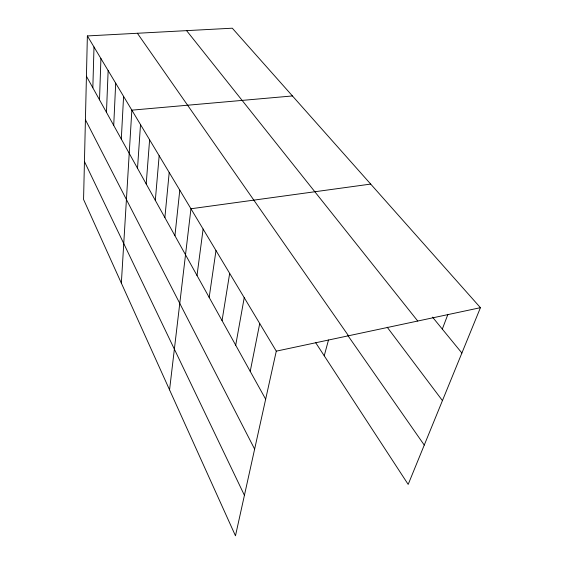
<?xml version="1.0" encoding="UTF-8"?>
<svg xmlns="http://www.w3.org/2000/svg" width="564" height="564" viewBox="0 0 564 564"><rect width="100%" height="100%" fill="white"/><g stroke="black" fill="none" stroke-linecap="round" stroke-linejoin="round"><path stroke-width="0.85" d="M87.371 35.934L83.564 199.466L235.47 535.8L276.282 351.153L87.371 35.934L232.297 28.2L480.436 307.683L408.181 484.405L315.572 342.524M92.834 87.794L94.005 47.002M99.511 99.814L100.921 58.543M106.462 112.349L108.147 70.599M113.724 125.427L115.69 83.19M121.302 139.082L123.587 96.359M121.345 283.121L131.849 110.156L292.448 95.95M137.517 168.305L140.514 124.609M146.203 183.956L149.608 139.78M155.319 200.368L159.161 155.72M164.878 217.605L169.207 172.485M174.932 235.717L179.789 190.138M169.56 389.872L190.949 208.765L370.696 184.083M197.012 275.507L203.111 229.054M209.173 297.411L215.991 250.55M222.047 320.613L229.675 273.378M235.703 345.217L244.226 297.658M250.219 371.366L259.729 323.524M324.229 355.785L328.502 339.986M442.317 329.094L447.915 314.345M276.282 351.153L480.436 307.683M432.517 317.123L461.895 353.036M186.599 30.639L417.741 321.036M387.2 327.212L442.444 400.616M137.376 33.262L348.503 335.777M347.953 335.658L424.262 445.081M86.433 76.253L265.665 399.199M85.418 119.744L254.632 449.12M84.445 161.544L244.423 495.312"/></g></svg>
